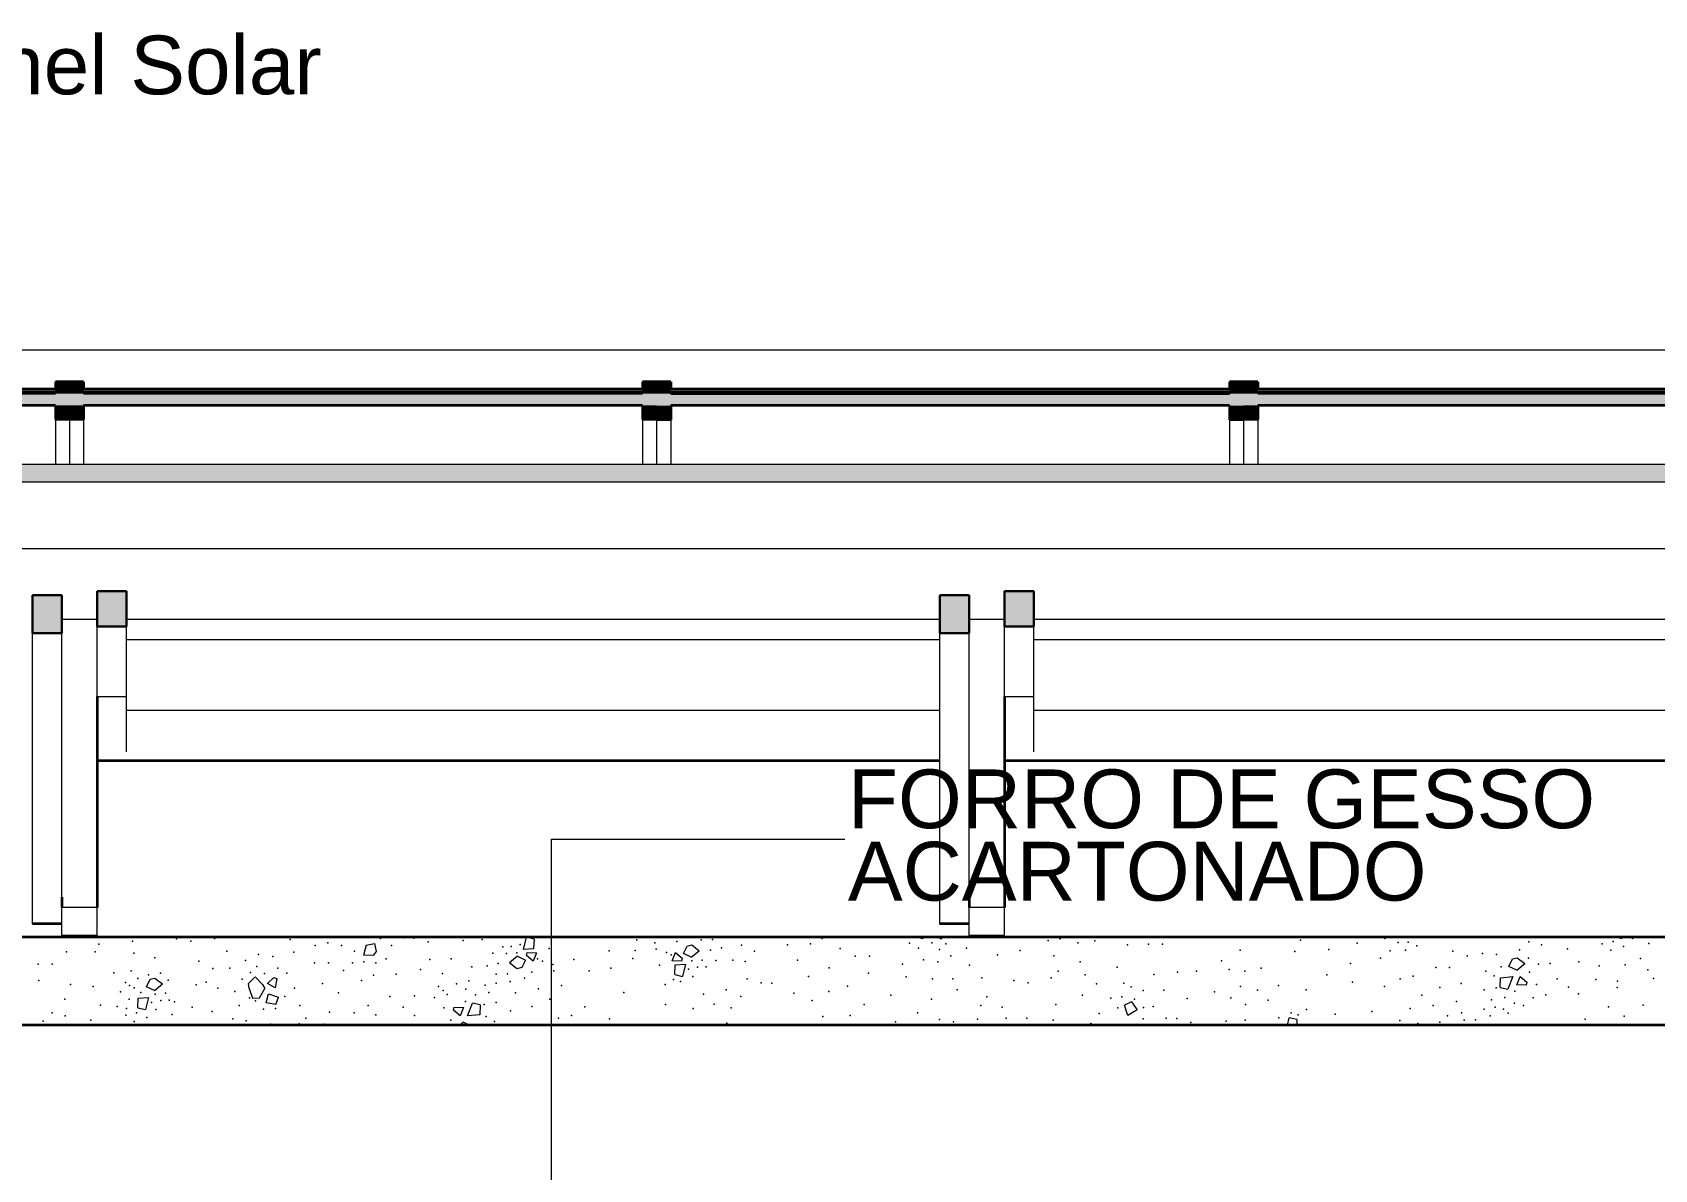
# Model space of a CAD drawing. Header units: metres. Extents: x -77 to 97, y 0 to 6.
# Drawn here: x -18.346 to -15.582, y 3.096 to 5.033 of the extents above; entities that cross this region are included whole.
import ezdxf

# ---------------------------------------------------------------- set-up
doc = ezdxf.new("R2010")
doc.units = ezdxf.units.M
doc.header["$MEASUREMENT"] = 0
doc.linetypes.add('broken', pattern=[2.46944, 1.41111, -1.05833])
for name, color, linetype in [('COTAS CORTE', 7, 'Continuous'), ('LAJES.EST', 7, 'Continuous'), ('NOTAS-LAYOUT.EXEC', 7, 'Continuous'), ('S-BEAM-____-OTLN.IFC Model', 7, 'Continuous')]:
    doc.layers.add(name, color=color, linetype=linetype)
for name, color, linetype, lineweight, true_color in [('COTAS CORTE_Caneta_No__25', 7, 'Continuous', 13, 0x982312), ('ESTRUTURA-COB.EST_Caneta_No__97', 7, 'Continuous', 5, 0x6b6b6b), ('S-BEAM-____-OTLN.IFC Model_Caneta_No__13', 7, 'Continuous', 0, 0xaaaaaa)]:
    doc.layers.add(name, color=color, linetype=linetype, lineweight=lineweight, true_color=true_color)
for name, color, linetype, lineweight in [('ESTRUTURA-COB.EST_Caneta_No__1', 7, 'Continuous', 35), ('ESTRUTURA-COB.EST_Caneta_No__241', 7, 'Continuous', 13), ('LAJES.EST_Caneta_No__1', 7, 'Continuous', 35), ('LAJES.EST_Caneta_No__241', 7, 'Continuous', 13), ('LAJES.EST_Caneta_No__96', 252, 'Continuous', 0), ('NOTAS-LAYOUT.EXEC_Caneta_No__241', 7, 'Continuous', 13), ('NOTAS-LAYOUT.EXEC_Caneta_No__5', 7, 'Continuous', 15), ('PAREDE CONSTRUIR_Caneta_No__241', 7, 'Continuous', 13), ('S-BEAM-____-OTLN.IFC Model_Caneta_No__1', 7, 'Continuous', 35), ('S-BEAM-____-OTLN.IFC Model_Caneta_No__2', 7, 'Continuous', 30)]:
    doc.layers.add(name, color=color, linetype=linetype, lineweight=lineweight)
doc.styles.add('ESTILO_GERADO_1', font='arial.ttf')
doc.dimstyles.new('ESTILO_GERADO__11', dxfattribs={"dimtxt": 0.1, "dimasz": 0.0475, "dimexe": 0.18, "dimexo": 0.29962, "dimgap": 0, "dimtad": 1, "dimzin": 0, "dimdsep": 46, "dimtxsty": 'ESTILO_GERADO_1', "dimblk": 'ARROWHEAD_11', "dimblk1": 'ARROWHEAD_11', "dimblk2": 'ARROWHEAD_11', "dimcen": 0.09, "dimclrd": 256, "dimclre": 256, "dimclrt": 256, "dimadec": 0, "dimazin": 0, "dimtfac": 1, "dimtdec": 4, "dimtmove": 0, "dimatfit": 3, "dimfxl": 0, "dimtolj": 1, "dimtzin": 0, "dimarcsym": 0})
doc.dimstyles.new('ESTILO_GERADO__9', dxfattribs={"dimtxt": 0.1, "dimasz": 0.0475, "dimexe": 0.18, "dimexo": 0.712446, "dimgap": 0, "dimtad": 1, "dimzin": 0, "dimdsep": 46, "dimtxsty": 'ESTILO_GERADO_1', "dimblk": 'ARROWHEAD_11', "dimblk1": 'ARROWHEAD_11', "dimblk2": 'ARROWHEAD_11', "dimcen": 0.09, "dimclrd": 256, "dimclre": 256, "dimclrt": 256, "dimadec": 0, "dimazin": 0, "dimtfac": 1, "dimtdec": 4, "dimtmove": 0, "dimatfit": 3, "dimfxl": 0, "dimtolj": 1, "dimtzin": 0, "dimarcsym": 0})

# ---------------------------------------------------------------- blocks, each defined once
blk = doc.blocks.new('*X55', base_point=(43.1813, -0.208))
at = {"layer": 'LAJES.EST_Caneta_No__241', "color": 7, "linetype": 'Continuous', "lineweight": 13}
for p, q in [((-17.5093, 3.4713), (-17.5042, 3.4919)), ((-17.4912, 3.489), (-17.5042, 3.4919)), ((-17.4912, 3.489), (-17.4919, 3.4724)), ((-16.8348, 3.4912), (-16.8346, 3.492)), ((-16.8297, 3.4892), (-16.8348, 3.4912)), ((-16.8267, 3.492), (-16.8297, 3.4892)), ((-16.798, 3.4885), (-16.8014, 3.492)), ((-16.7943, 3.492), (-16.798, 3.4885)), ((-15.6467, 3.492), (-15.6379, 3.4901)), ((-15.6375, 3.492), (-15.6379, 3.4901)), ((-17.7774, 3.4785), (-17.7816, 3.4614)), ((-17.7654, 3.461), (-17.7816, 3.4614)), ((-17.7774, 3.4785), (-17.7629, 3.4815)), ((-17.7602, 3.4676), (-17.7654, 3.461)), ((-17.7629, 3.4815), (-17.7602, 3.4676)), ((-17.5194, 3.4595), (-17.533, 3.4483)), ((-17.5194, 3.4595), (-17.506, 3.4531)), ((-17.4919, 3.4724), (-17.5093, 3.4713)), ((-17.5042, 3.4607), (-17.5028, 3.4659)), ((-17.4926, 3.4512), (-17.5042, 3.4607)), ((-17.5028, 3.4659), (-17.4869, 3.4652)), ((-17.4869, 3.4652), (-17.4926, 3.4512)), ((-17.2558, 3.4521), (-17.2502, 3.4661)), ((-17.2502, 3.4661), (-17.2386, 3.4566)), ((-17.2386, 3.4566), (-17.2399, 3.4514)), ((-17.2367, 3.4642), (-17.2305, 3.477)), ((-17.2233, 3.4578), (-17.2367, 3.4642)), ((-17.2305, 3.477), (-17.2224, 3.479)), ((-17.2233, 3.4578), (-17.2097, 3.469)), ((-17.2224, 3.479), (-17.2097, 3.469)), ((-15.8305, 3.4424), (-15.8244, 3.4552)), ((-15.8244, 3.4552), (-15.8162, 3.4572)), ((-15.8162, 3.4572), (-15.8035, 3.4472)), ((-17.5204, 3.4383), (-17.533, 3.4483)), ((-17.5122, 3.4403), (-17.5204, 3.4383)), ((-17.506, 3.4531), (-17.5122, 3.4403)), ((-17.2399, 3.4514), (-17.2558, 3.4521)), ((-17.2515, 3.4283), (-17.2508, 3.4449)), ((-17.2515, 3.4283), (-17.2385, 3.4254)), ((-17.2508, 3.4449), (-17.2334, 3.446)), ((-17.2334, 3.446), (-17.2385, 3.4254)), ((-15.8172, 3.4361), (-15.8305, 3.4424)), ((-15.8172, 3.4361), (-15.8035, 3.4472)), ((-18.1513, 3.4077), (-18.1451, 3.4204)), ((-18.1379, 3.4013), (-18.1513, 3.4077)), ((-18.1451, 3.4204), (-18.1369, 3.4225)), ((-18.1379, 3.4013), (-18.1243, 3.4125)), ((-18.1369, 3.4225), (-18.1243, 3.4125)), ((-17.9776, 3.4131), (-17.966, 3.4243)), ((-17.9767, 3.4048), (-17.9776, 3.4131)), ((-17.9767, 3.4048), (-17.9707, 3.388)), ((-17.966, 3.4243), (-17.9538, 3.4117)), ((-17.9587, 3.3887), (-17.9495, 3.4047)), ((-17.9538, 3.4117), (-17.9495, 3.4047)), ((-17.9452, 3.4134), (-17.9342, 3.4236)), ((-17.9321, 3.4059), (-17.9452, 3.4134)), ((-17.9342, 3.4236), (-17.9292, 3.4215)), ((-17.9292, 3.4215), (-17.9321, 3.4059)), ((-15.8453, 3.4065), (-15.8447, 3.4231)), ((-15.8453, 3.4065), (-15.8323, 3.4037)), ((-15.8447, 3.4231), (-15.8238, 3.425)), ((-15.8238, 3.425), (-15.8323, 3.4037)), ((-15.8173, 3.4111), (-15.8116, 3.4252)), ((-15.8013, 3.4104), (-15.8173, 3.4111)), ((-15.8116, 3.4252), (-15.8, 3.4157)), ((-15.8, 3.4157), (-15.8013, 3.4104)), ((-18.1661, 3.3718), (-18.1654, 3.3884)), ((-18.1661, 3.3718), (-18.1531, 3.3689)), ((-18.1654, 3.3884), (-18.148, 3.3895)), ((-18.148, 3.3895), (-18.1531, 3.3689)), ((-17.9707, 3.388), (-17.9587, 3.3887)), ((-17.9477, 3.3803), (-17.9435, 3.3957)), ((-17.9312, 3.3774), (-17.9477, 3.3803)), ((-17.9435, 3.3957), (-17.9267, 3.3899)), ((-17.9312, 3.3774), (-17.9267, 3.3899)), ((-17.6284, 3.3676), (-17.627, 3.3728)), ((-17.627, 3.3728), (-17.6111, 3.3721)), ((-17.6111, 3.3721), (-17.6168, 3.358)), ((-17.6046, 3.3582), (-17.596, 3.3796)), ((-17.583, 3.3768), (-17.596, 3.3796)), ((-17.583, 3.3768), (-17.5837, 3.3601)), ((-16.4732, 3.3819), (-16.4853, 3.3763)), ((-16.4798, 3.3585), (-16.4853, 3.3763)), ((-16.4732, 3.3819), (-16.4637, 3.3682)), ((-17.6168, 3.358), (-17.6284, 3.3676)), ((-17.6112, 3.3472), (-17.6175, 3.342)), ((-17.6112, 3.3472), (-17.6004, 3.342)), ((-17.5837, 3.3601), (-17.6046, 3.3582)), ((-16.4637, 3.3682), (-16.4798, 3.3585)), ((-16.4744, 3.342), (-16.4633, 3.3443)), ((-16.4633, 3.3443), (-16.4628, 3.342)), ((-16.2077, 3.342), (-16.2046, 3.3547)), ((-16.1916, 3.3518), (-16.2046, 3.3547)), ((-16.1916, 3.3518), (-16.192, 3.342))]:
    blk.add_line(p, q, dxfattribs=at)
for p in [(-18.1753, 3.4853), (-18.1003, 3.4891), (-18.076, 3.4854), (-18.0355, 3.4899), (-17.9863, 3.4914), (-17.9514, 3.4916), (-17.9067, 3.4881), (-17.8425, 3.4824), (-17.7529, 3.49), (-17.7138, 3.4912), (-17.6958, 3.4906), (-17.6718, 3.4841), (-17.6117, 3.4862), (-17.5796, 3.4879), (-17.5221, 3.4919), (-17.3159, 3.4874), (-17.2852, 3.4825), (-17.248, 3.4848), (-17.2065, 3.4878), (-17.1872, 3.4884), (-17.0003, 3.4897), (-16.8514, 3.482), (-16.8137, 3.4823), (-16.6155, 3.4867), (-16.595, 3.4894), (-16.565, 3.4824), (-16.5357, 3.4857), (-16.1853, 3.4871), (-16.0893, 3.4818), (-16.0419, 3.4896), (-16.0194, 3.483), (-16.0024, 3.4834), (-15.7966, 3.4842), (-15.653, 3.4847), (-15.6201, 3.49), (-18.2875, 3.4671), (-18.2387, 3.4671), (-18.2327, 3.4804), (-18.1727, 3.4648), (-18.1369, 3.457), (-18.0147, 3.4684), (-17.9608, 3.4628), (-17.9364, 3.459), (-17.9002, 3.4666), (-17.8638, 3.4777), (-17.8191, 3.4779), (-17.797, 3.4682), (-17.7431, 3.4552), (-17.734, 3.4778), (-17.6685, 3.4542), (-17.6325, 3.4551), (-17.5614, 3.4648), (-17.5446, 3.4758), (-17.5381, 3.4642), (-17.5302, 3.4764), (-17.5205, 3.4655), (-17.5146, 3.4797), (-17.485, 3.4551), (-17.4653, 3.4731), (-17.4235, 3.4543), (-17.3633, 3.4688), (-17.323, 3.4559), (-17.319, 3.4697), (-17.2833, 3.4715), (-17.2658, 3.4661), (-17.2577, 3.4622), (-17.1904, 3.47), (-17.1718, 3.4739), (-17.138, 3.4783), (-17.1157, 3.4684), (-17.0593, 3.479), (-17.0205, 3.4805), (-16.9695, 3.4729), (-16.9441, 3.4595), (-16.92, 3.4597), (-16.8361, 3.4735), (-16.8004, 3.4709), (-16.7897, 3.481), (-16.7811, 3.4604), (-16.7546, 3.4733), (-16.7018, 3.4618), (-16.663, 3.4696), (-16.6058, 3.4603), (-16.4802, 3.4793), (-16.4447, 3.48), (-16.4209, 3.4801), (-16.2881, 3.4698), (-16.195, 3.4676), (-16.1373, 3.4714), (-16.0491, 3.4562), (-16.0326, 3.4691), (-16.0067, 3.4701), (-15.9874, 3.4776), (-15.9262, 3.4683), (-15.9018, 3.4602), (-15.8756, 3.4643), (-15.8514, 3.4628), (-15.8123, 3.4703), (-15.7972, 3.4564), (-15.7749, 3.4793), (-15.7307, 3.4722), (-15.6716, 3.4807), (-15.6572, 3.47), (-15.6355, 3.4765), (-15.6062, 3.4556), (-15.5922, 3.4813), (-18.3359, 3.4463), (-18.312, 3.4464), (-18.207, 3.4316), (-18.1777, 3.4349), (-18.1478, 3.4279), (-18.1272, 3.4306), (-18.0622, 3.451), (-18.0385, 3.4389), (-18.0094, 3.4395), (-17.9829, 3.4524), (-17.9743, 3.4318), (-17.9636, 3.4419), (-17.9503, 3.4304), (-17.9278, 3.4393), (-17.9125, 3.4308), (-17.8653, 3.4485), (-17.8412, 3.4487), (-17.8158, 3.4353), (-17.8006, 3.4482), (-17.781, 3.4502), (-17.7648, 3.4277), (-17.7606, 3.4483), (-17.726, 3.4292), (-17.6843, 3.4368), (-17.6473, 3.43), (-17.5971, 3.4414), (-17.571, 3.4433), (-17.5555, 3.4289), (-17.5523, 3.4473), (-17.5362, 3.4295), (-17.4947, 3.4325), (-17.4769, 3.4512), (-17.4594, 3.4458), (-17.4575, 3.4348), (-17.3973, 3.435), (-17.3606, 3.4394), (-17.2774, 3.4442), (-17.2281, 3.4376), (-17.2222, 3.4518), (-17.2126, 3.4409), (-17.2046, 3.4531), (-17.1981, 3.4415), (-17.1814, 3.4525), (-17.1528, 3.4531), (-17.1315, 3.4509), (-17.0422, 3.4531), (-16.9883, 3.44), (-16.9215, 3.4306), (-16.8638, 3.4462), (-16.8276, 3.4538), (-16.8032, 3.45), (-16.7493, 3.4444), (-16.5986, 3.4343), (-16.5606, 3.4502), (-16.5526, 3.4279), (-16.4978, 3.4411), (-16.4352, 3.4286), (-16.3948, 3.4324), (-16.3628, 3.4345), (-16.32, 3.4521), (-16.307, 3.4371), (-16.2801, 3.4343), (-16.2525, 3.4396), (-16.1407, 3.4282), (-16.1002, 3.4471), (-15.9553, 3.4403), (-15.9317, 3.4403), (-15.8697, 3.4345), (-15.8436, 3.4417), (-15.7954, 3.4325), (-15.7804, 3.4462), (-15.7605, 3.4473), (-15.7114, 3.4501), (-15.6769, 3.4435), (-15.6324, 3.4452), (-15.594, 3.4363), (-18.3347, 3.4181), (-18.2808, 3.4118), (-18.2422, 3.4084), (-18.1956, 3.3992), (-18.1872, 3.4147), (-18.1804, 3.4096), (-18.1723, 3.4056), (-18.1659, 3.4216), (-18.1142, 3.4188), (-18.0667, 3.411), (-18.0498, 3.4154), (-18.0297, 3.4051), (-18.001, 3.3998), (-17.9883, 3.4204), (-17.899, 3.4053), (-17.8517, 3.4134), (-17.785, 3.4185), (-17.6537, 3.4084), (-17.6462, 3.4015), (-17.6231, 3.4128), (-17.6076, 3.4033), (-17.6024, 3.418), (-17.5742, 3.4104), (-17.5558, 3.4139), (-17.5318, 3.4169), (-17.5077, 3.4221), (-17.4837, 3.4044), (-17.4444, 3.4096), (-17.268, 3.4113), (-17.2536, 3.42), (-17.2416, 3.4169), (-17.2206, 3.4254), (-17.164, 3.4024), (-17.1283, 3.4211), (-17.1042, 3.4145), (-17.0862, 3.4139), (-17.0236, 3.425), (-16.9888, 3.3995), (-16.9574, 3.4089), (-16.8573, 3.4247), (-16.8125, 3.4212), (-16.7776, 3.4213), (-16.7704, 3.4026), (-16.7284, 3.4229), (-16.674, 3.4183), (-16.6496, 3.4145), (-16.61, 3.423), (-16.5328, 3.4125), (-16.4864, 3.414), (-16.4741, 3.4076), (-16.4538, 3.4015), (-16.4185, 3.402), (-16.3319, 3.3988), (-16.288, 3.4082), (-16.2588, 3.402), (-16.2232, 3.4096), (-16.1759, 3.4024), (-16.0969, 3.4153), (-16.0423, 3.408), (-16.0157, 3.4213), (-15.9934, 3.426), (-15.948, 3.4062), (-15.912, 3.4132), (-15.8726, 3.4025), (-15.8557, 3.4261), (-15.8522, 3.4058), (-15.8202, 3.4004), (-15.7836, 3.4114), (-15.7484, 3.4214), (-15.729, 3.4069), (-15.6823, 3.42), (-15.6459, 3.4065), (-15.6458, 3.417), (-15.5843, 3.4215), (-18.2904, 3.3867), (-18.2296, 3.3761), (-18.2013, 3.3743), (-18.1809, 3.3865), (-18.1612, 3.3979), (-18.1427, 3.3811), (-18.1368, 3.3953), (-18.1271, 3.3844), (-18.1192, 3.3966), (-18.1127, 3.385), (-18.1039, 3.382), (-18.0735, 3.3731), (-17.9933, 3.3755), (-17.9759, 3.3889), (-17.9659, 3.3839), (-17.9155, 3.3912), (-17.8903, 3.3756), (-17.8245, 3.3975), (-17.7737, 3.3755), (-17.737, 3.3911), (-17.7141, 3.3732), (-17.6948, 3.3923), (-17.6607, 3.3895), (-17.6448, 3.3718), (-17.6389, 3.3943), (-17.6081, 3.3828), (-17.591, 3.3938), (-17.5761, 3.3775), (-17.5683, 3.3978), (-17.5558, 3.3807), (-17.523, 3.3973), (-17.4951, 3.3739), (-17.4644, 3.3867), (-17.4048, 3.3735), (-17.3381, 3.398), (-17.2672, 3.3777), (-17.2023, 3.3953), (-17.1843, 3.3781), (-17.1551, 3.3719), (-17.139, 3.3912), (-17.0488, 3.3968), (-17.0176, 3.3844), (-16.9289, 3.3777), (-16.8834, 3.3934), (-16.8141, 3.3868), (-16.7303, 3.3759), (-16.7201, 3.3906), (-16.6939, 3.373), (-16.6023, 3.3777), (-16.5568, 3.3934), (-16.5088, 3.3882), (-16.4969, 3.3716), (-16.4898, 3.3907), (-16.4681, 3.3866), (-16.453, 3.3725), (-16.4368, 3.3742), (-16.3786, 3.3879), (-16.3041, 3.3889), (-16.2791, 3.3777), (-16.2408, 3.3848), (-15.9787, 3.3934), (-15.9594, 3.3757), (-15.9201, 3.3828), (-15.8601, 3.3854), (-15.8542, 3.3729), (-15.8374, 3.3894), (-15.8208, 3.38), (-15.8056, 3.3756), (-15.7895, 3.389), (-15.7677, 3.3937), (-15.712, 3.3955), (-15.6611, 3.3735), (-15.6019, 3.3762), (-18.3275, 3.3491), (-18.3118, 3.363), (-18.2901, 3.3581), (-18.2459, 3.351), (-18.1867, 3.3595), (-18.1854, 3.3709), (-18.1724, 3.3488), (-18.1682, 3.3635), (-18.1506, 3.3553), (-18.1352, 3.3689), (-18.1074, 3.3602), (-18.0392, 3.3657), (-18.004, 3.3529), (-17.9814, 3.3496), (-17.9521, 3.3698), (-17.9403, 3.3437), (-17.9315, 3.3705), (-17.8915, 3.3445), (-17.88, 3.3541), (-17.8491, 3.3438), (-17.8398, 3.3646), (-17.7974, 3.3632), (-17.7608, 3.3601), (-17.6947, 3.3587), (-17.633, 3.3508), (-17.5726, 3.3571), (-17.5587, 3.3487), (-17.5311, 3.3669), (-17.4497, 3.3541), (-17.4274, 3.3588), (-17.3628, 3.3533), (-17.2199, 3.3705), (-17.163, 3.3458), (-16.9993, 3.357), (-16.9528, 3.3586), (-16.8757, 3.3481), (-16.8381, 3.3634), (-16.8007, 3.3519), (-16.7764, 3.3482), (-16.7359, 3.3527), (-16.6867, 3.3543), (-16.6518, 3.3544), (-16.6071, 3.3509), (-16.5428, 3.3452), (-16.5283, 3.3622), (-16.4533, 3.3528), (-16.4142, 3.354), (-16.3962, 3.3534), (-16.3722, 3.3469), (-16.3121, 3.349), (-16.2799, 3.3507), (-16.2225, 3.3547), (-16.2015, 3.3632), (-16.1895, 3.3601), (-16.1751, 3.3688), (-16.1264, 3.3611), (-16.0641, 3.3658), (-16.0163, 3.3502), (-15.9987, 3.3705), (-15.9856, 3.3453), (-15.9484, 3.3476), (-15.9354, 3.358), (-15.9113, 3.3632), (-15.9069, 3.3506), (-15.8876, 3.3512), (-15.8726, 3.3694), (-15.8626, 3.3583), (-15.8395, 3.3696), (-15.8319, 3.3626), (-15.7007, 3.3525), (-15.634, 3.3577), (-17.1361, 3.343), (-17.0951, 3.3425), (-17.0505, 3.3425), (-16.9331, 3.3432), (-16.215, 3.3425), (-15.7209, 3.3433)]:
    blk.add_point(p, dxfattribs=at)
blk = doc.blocks.new('*D63', base_point=(43.1813, -0.208))
at = {"layer": 'COTAS CORTE_Caneta_No__25', "linetype": 'Continuous', "lineweight": 13, "true_color": 0x982312}
for points in [[(-19.8174, 3.342), (-19.8165, 3.3372), (-19.8137, 3.3332), (-19.8097, 3.3305), (-19.8049, 3.3295), (-19.8001, 3.3305), (-19.7961, 3.3332), (-19.7934, 3.3372), (-19.7924, 3.342), (-19.7934, 3.3468), (-19.7961, 3.3508), (-19.8001, 3.3536), (-19.8049, 3.3545), (-19.8097, 3.3536), (-19.8137, 3.3508), (-19.8165, 3.3468)], [(-19.8174, 2.952), (-19.8165, 2.9472), (-19.8137, 2.9432), (-19.8097, 2.9405), (-19.8049, 2.9395), (-19.8001, 2.9405), (-19.7961, 2.9432), (-19.7934, 2.9472), (-19.7924, 2.952), (-19.7934, 2.9568), (-19.7961, 2.9608), (-19.8001, 2.9636), (-19.8049, 2.9645), (-19.8097, 2.9636), (-19.8137, 2.9608), (-19.8165, 2.9568)], [(-19.8174, 2.942), (-19.8165, 2.9372), (-19.8137, 2.9332), (-19.8097, 2.9305), (-19.8049, 2.9295), (-19.8001, 2.9305), (-19.7961, 2.9332), (-19.7934, 2.9372), (-19.7924, 2.942), (-19.7934, 2.9468), (-19.7961, 2.9508), (-19.8001, 2.9536), (-19.8049, 2.9545), (-19.8097, 2.9536), (-19.8137, 2.9508), (-19.8165, 2.9468)]]:
    blk.add_hatch(color=24, dxfattribs=at).paths.add_polyline_path(points)
at = {"layer": 'COTAS CORTE_Caneta_No__25', "color": 24, "linetype": 'Continuous', "lineweight": 13, "true_color": 0x982312}
for p, q in [((-19.8174, 3.342), (-19.8518, 3.342)), ((-19.8049, 2.9645), (-19.8049, 3.3295)), ((-19.0925, 3.342), (-19.7924, 3.342)), ((-19.8174, 2.952), (-19.8518, 2.952)), ((-19.0925, 2.952), (-19.7924, 2.952))]:
    blk.add_line(p, q, dxfattribs=at)
for centre in [(-19.8049, 3.342), (-19.8049, 2.952)]:
    blk.add_circle(centre, 0.0125, dxfattribs=at)
at = {"layer": 'COTAS CORTE_Caneta_No__25', "color": 24, "lineweight": 13, "true_color": 0x982312, "insert": (-19.8249, 3.0135), "char_height": 0.1, "attachment_point": 7, "rotation": 90, "style": 'ESTILO_GERADO_1'}
blk.add_mtext('\\A1;{\\pql;\\fArial|b0|i0|c0|p0;\\W1.000000;0,39}', dxfattribs=at)
blk = doc.blocks.new('ARROWHEAD_11')
at = {"color": 0, "linetype": 'Continuous', "lineweight": 0}
blk.add_line((0, 0), (-1, 0), dxfattribs=at)
at = {"color": 0, "linetype": 'Continuous', "lineweight": 0, "const_width": 0.25, "flags": 128}
blk.add_lwpolyline([(-0.125, 0, 1), (0.125, 0, 1)], format="xyb", close=True, dxfattribs=at)
blk = doc.blocks.new('*D64', base_point=(43.1813, -0.208))
at = {"layer": 'COTAS CORTE_Caneta_No__25', "linetype": 'Continuous', "lineweight": 13, "true_color": 0x982312}
for points in [[(-19.8174, 3.492), (-19.8165, 3.4872), (-19.8137, 3.4832), (-19.8097, 3.4805), (-19.8049, 3.4795), (-19.8001, 3.4805), (-19.7961, 3.4832), (-19.7934, 3.4872), (-19.7924, 3.492), (-19.7934, 3.4968), (-19.7961, 3.5008), (-19.8001, 3.5036), (-19.8049, 3.5045), (-19.8097, 3.5036), (-19.8137, 3.5008), (-19.8165, 3.4968)], [(-19.8174, 3.342), (-19.8165, 3.3372), (-19.8137, 3.3332), (-19.8097, 3.3305), (-19.8049, 3.3295), (-19.8001, 3.3305), (-19.7961, 3.3332), (-19.7934, 3.3372), (-19.7924, 3.342), (-19.7934, 3.3468), (-19.7961, 3.3508), (-19.8001, 3.3536), (-19.8049, 3.3545), (-19.8097, 3.3536), (-19.8137, 3.3508), (-19.8165, 3.3468)]]:
    blk.add_hatch(color=24, dxfattribs=at).paths.add_polyline_path(points)
at = {"layer": 'COTAS CORTE_Caneta_No__25', "color": 24, "linetype": 'Continuous', "lineweight": 13, "true_color": 0x982312}
for p, q in [((-19.8174, 3.492), (-19.8518, 3.492)), ((-19.0925, 3.492), (-19.7924, 3.492)), ((-19.8049, 3.3545), (-19.8049, 3.4795)), ((-19.8174, 3.342), (-19.8518, 3.342)), ((-19.0925, 3.342), (-19.7924, 3.342))]:
    blk.add_line(p, q, dxfattribs=at)
for centre in [(-19.8049, 3.492), (-19.8049, 3.342)]:
    blk.add_circle(centre, 0.0125, dxfattribs=at)
blk = doc.blocks.new('*D65', base_point=(43.1813, -0.208))
at = {"layer": 'COTAS CORTE_Caneta_No__25', "linetype": 'Continuous', "lineweight": 13, "true_color": 0x982312}
for points in [[(-19.8174, 4.492), (-19.8165, 4.4872), (-19.8137, 4.4832), (-19.8097, 4.4805), (-19.8049, 4.4795), (-19.8001, 4.4805), (-19.7961, 4.4832), (-19.7934, 4.4872), (-19.7924, 4.492), (-19.7934, 4.4968), (-19.7961, 4.5008), (-19.8001, 4.5036), (-19.8049, 4.5045), (-19.8097, 4.5036), (-19.8137, 4.5008), (-19.8165, 4.4968)], [(-19.8174, 3.492), (-19.8165, 3.4872), (-19.8137, 3.4832), (-19.8097, 3.4805), (-19.8049, 3.4795), (-19.8001, 3.4805), (-19.7961, 3.4832), (-19.7934, 3.4872), (-19.7924, 3.492), (-19.7934, 3.4968), (-19.7961, 3.5008), (-19.8001, 3.5036), (-19.8049, 3.5045), (-19.8097, 3.5036), (-19.8137, 3.5008), (-19.8165, 3.4968)]]:
    blk.add_hatch(color=24, dxfattribs=at).paths.add_polyline_path(points)
at = {"layer": 'COTAS CORTE_Caneta_No__25', "color": 24, "linetype": 'Continuous', "lineweight": 13, "true_color": 0x982312}
for p, q in [((-19.8049, 4.5045), (-19.8049, 4.517)), ((-19.8174, 4.492), (-20.5173, 4.492)), ((-19.8049, 3.5045), (-19.8049, 4.4795)), ((-19.758, 4.492), (-19.7924, 4.492)), ((-19.8174, 3.492), (-19.8518, 3.492)), ((-19.0925, 3.492), (-19.7924, 3.492))]:
    blk.add_line(p, q, dxfattribs=at)
for centre in [(-19.8049, 4.492), (-19.8049, 3.492)]:
    blk.add_circle(centre, 0.0125, dxfattribs=at)
at = {"layer": 'COTAS CORTE_Caneta_No__25', "color": 24, "lineweight": 13, "true_color": 0x982312, "char_height": 0.1, "attachment_point": 7, "rotation": 90, "style": 'ESTILO_GERADO_1'}
for s, insert in [('\\A1;{\\pql;\\fArial|b0|i0|c0|p0;\\W1.000000;1,00}', (-19.8249, 3.992)), ('\\A1;{\\pql;\\fArial|b0|i0|c0|p0;\\W1.000000;0,15}', (-19.8249, 3.5045))]:
    blk.add_mtext(s, dxfattribs=dict(at, insert=insert))
blk = doc.blocks.new('*D67', base_point=(43.1813, -0.208))
at = {"layer": 'COTAS CORTE_Caneta_No__25', "linetype": 'Continuous', "lineweight": 13, "true_color": 0x982312}
for points in [[(-23.4481, 3.492), (-23.4472, 3.4872), (-23.4445, 3.4832), (-23.4404, 3.4805), (-23.4356, 3.4795), (-23.4308, 3.4805), (-23.4268, 3.4832), (-23.4241, 3.4872), (-23.4231, 3.492), (-23.4241, 3.4968), (-23.4268, 3.5008), (-23.4308, 3.5036), (-23.4356, 3.5045), (-23.4404, 3.5036), (-23.4445, 3.5008), (-23.4472, 3.4968)], [(-23.4481, 3.342), (-23.4472, 3.3372), (-23.4445, 3.3332), (-23.4404, 3.3305), (-23.4356, 3.3295), (-23.4308, 3.3305), (-23.4268, 3.3332), (-23.4241, 3.3372), (-23.4231, 3.342), (-23.4241, 3.3468), (-23.4268, 3.3508), (-23.4308, 3.3536), (-23.4356, 3.3545), (-23.4404, 3.3536), (-23.4445, 3.3508), (-23.4472, 3.3468)]]:
    blk.add_hatch(color=24, dxfattribs=at).paths.add_polyline_path(points)
at = {"layer": 'COTAS CORTE_Caneta_No__25', "color": 24, "linetype": 'Continuous', "lineweight": 13, "true_color": 0x982312}
for p, q in [((-23.4481, 3.492), (-23.4825, 3.492)), ((-23.136, 3.492), (-23.4231, 3.492)), ((-23.4356, 3.3545), (-23.4356, 3.4795)), ((-23.4481, 3.342), (-23.4825, 3.342)), ((-23.136, 3.342), (-23.4231, 3.342))]:
    blk.add_line(p, q, dxfattribs=at)
for centre in [(-23.4356, 3.492), (-23.4356, 3.342)]:
    blk.add_circle(centre, 0.0125, dxfattribs=at)
blk = doc.blocks.new('*D68', base_point=(43.1813, -0.208))
at = {"layer": 'COTAS CORTE_Caneta_No__25', "linetype": 'Continuous', "lineweight": 13, "true_color": 0x982312}
for points in [[(-23.4481, 4.492), (-23.4472, 4.4872), (-23.4445, 4.4832), (-23.4404, 4.4805), (-23.4356, 4.4795), (-23.4308, 4.4805), (-23.4268, 4.4832), (-23.4241, 4.4872), (-23.4231, 4.492), (-23.4241, 4.4968), (-23.4268, 4.5008), (-23.4308, 4.5036), (-23.4356, 4.5045), (-23.4404, 4.5036), (-23.4445, 4.5008), (-23.4472, 4.4968)], [(-23.4481, 3.492), (-23.4472, 3.4872), (-23.4445, 3.4832), (-23.4404, 3.4805), (-23.4356, 3.4795), (-23.4308, 3.4805), (-23.4268, 3.4832), (-23.4241, 3.4872), (-23.4231, 3.492), (-23.4241, 3.4968), (-23.4268, 3.5008), (-23.4308, 3.5036), (-23.4356, 3.5045), (-23.4404, 3.5036), (-23.4445, 3.5008), (-23.4472, 3.4968)]]:
    blk.add_hatch(color=24, dxfattribs=at).paths.add_polyline_path(points)
at = {"layer": 'COTAS CORTE_Caneta_No__25', "color": 24, "linetype": 'Continuous', "lineweight": 13, "true_color": 0x982312}
for p, q in [((-23.4356, 4.5045), (-23.4356, 4.517)), ((-23.4481, 4.492), (-23.4825, 4.492)), ((-23.4356, 3.5045), (-23.4356, 4.4795)), ((-23.136, 4.492), (-23.4231, 4.492)), ((-23.4481, 3.492), (-23.4825, 3.492)), ((-23.136, 3.492), (-23.4231, 3.492))]:
    blk.add_line(p, q, dxfattribs=at)
for centre in [(-23.4356, 4.492), (-23.4356, 3.492)]:
    blk.add_circle(centre, 0.0125, dxfattribs=at)
at = {"layer": 'COTAS CORTE_Caneta_No__25', "color": 24, "lineweight": 13, "true_color": 0x982312, "insert": (-23.4556, 3.8585), "char_height": 0.1, "attachment_point": 7, "rotation": 90, "style": 'ESTILO_GERADO_1'}
blk.add_mtext('\\A1;{\\pql;\\fArial|b0|i0|c0|p0;\\W1.000000;1,00}', dxfattribs=at)
blk = doc.blocks.new('Rótulo_13_2', base_point=(-17.4615, 2.952))
at = {"layer": 'NOTAS-LAYOUT.EXEC', "linetype": 'Continuous', "lineweight": 0, "true_color": 0x000000}
blk.add_hatch(color=18, dxfattribs=at).paths.add_polyline_path([(-17.474, 2.952), (-17.4731, 2.9472), (-17.4704, 2.9432), (-17.4663, 2.9405), (-17.4615, 2.9395), (-17.4567, 2.9405), (-17.4527, 2.9432), (-17.45, 2.9472), (-17.449, 2.952), (-17.45, 2.9568), (-17.4527, 2.9608), (-17.4567, 2.9636), (-17.4615, 2.9645), (-17.4663, 2.9636), (-17.4704, 2.9608), (-17.4731, 2.9568)])
at = {"layer": 'NOTAS-LAYOUT.EXEC_Caneta_No__241', "color": 7, "linetype": 'broken', "lineweight": 13}
for p, q in [((-17.4615, 2.9645), (-17.4615, 3.6591)), ((-17.4615, 3.6591), (-16.9615, 3.6591))]:
    blk.add_line(p, q, dxfattribs=at)
at = {"layer": 'NOTAS-LAYOUT.EXEC_Caneta_No__5', "color": 7, "linetype": 'Continuous', "lineweight": 15}
blk.add_circle((-17.4615, 2.952), 0.0125, dxfattribs=at)
at = {"layer": 'NOTAS-LAYOUT.EXEC_Caneta_No__241', "color": 7, "lineweight": 13, "insert": (-16.9565, 3.7777), "char_height": 0.1, "width": 1.5, "attachment_point": 1, "line_spacing_factor": 0.739093, "style": 'ESTILO_GERADO_1'}
blk.add_mtext('\\A1;{\\pql;\\pt0,241;\\fArial|b0|i0|c0|p0;\\W1.000000;FORRO DE GESSO ACARTONADO\\fArial|b0|i0|c0|p0;\\W1.000000;\\A1{\\H.66x;\\S^  ;}\\fArial|b0|i0|c0|p0;\\W1.000000;\\fArial|b0|i0|c0|p0;\\W1.000000;\\A1{\\H.66x;\\S^  ;}\\fArial|b0|i0|c0|p0;\\W1.000000;\\fArial|b0|i0|c0|p0;\\W1.000000;\\fArial|b0|i0|c0|p0;\\W1.000000;\\fArial|b0|i0|c0|p0;\\W1.000000;\\fArial|b0|i0|c0|p0;\\W1.000000;\\fArial|b0|i0|c0|p0;\\W1.000000;\\fArial|b0|i0|c0|p0;\\W1.000000;\\A1{\\H.66x;\\S^  ;}\\fArial|b0|i0|c0|p0;\\W1.000000;\\fArial|b0|i0|c0|p0;\\W1.000000;\\A1{\\H.66x;\\S^  ;}\\fArial|b0|i0|c0|p0;\\W1.000000;\\fArial|b0|i0|c0|p0;\\W1.000000;\\fArial|b0|i0|c0|p0;\\W1.000000;\\fArial|b0|i0|c0|p0;\\W1.000000;\\fArial|b0|i0|c0|p0;\\W1.000000;\\fArial|b0|i0|c0|p0;\\W1.000000;\\fArial|b0|i0|c0|p0;\\W1.000000;\\A1{\\H.66x;\\S^  ;}\\fArial|b0|i0|c0|p0;\\W1.000000;\\fArial|b0|i0|c0|p0;\\W1.000000;\\A1{\\H.66x;\\S^  ;}\\fArial|b0|i0|c0|p0;\\W1.000000;\\fArial|b0|i0|c0|p0;\\W1.000000;\\fArial|b0|i0|c0|p0;\\W1.000000;\\fArial|b0|i0|c0|p0;\\W1.000000;\\fArial|b0|i0|c0|p0;\\W1.000000;\\fArial|b0|i0|c0|p0;\\W1.000000;\\fArial|b0|i0|c0|p0;\\W1.000000;\\A1{\\H.66x;\\S^  ;}\\fArial|b0|i0|c0|p0;\\W1.000000;\\fArial|b0|i0|c0|p0;\\W1.000000;\\A1{\\H.66x;\\S^  ;}\\fArial|b0|i0|c0|p0;\\W1.000000;\\fArial|b0|i0|c0|p0;\\W1.000000;\\fArial|b0|i0|c0|p0;\\W1.000000;\\fArial|b0|i0|c0|p0;\\W1.000000;\\fArial|b0|i0|c0|p0;\\W1.000000;\\fArial|b0|i0|c0|p0;\\W1.000000;\\fArial|b0|i0|c0|p0;\\W1.000000;\\A1{\\H.66x;\\S^  ;}\\fArial|b0|i0|c0|p0;\\W1.000000;\\fArial|b0|i0|c0|p0;\\W1.000000;\\A1{\\H.66x;\\S^  ;}\\fArial|b0|i0|c0|p0;\\W1.000000;\\fArial|b0|i0|c0|p0;\\W1.000000;\\fArial|b0|i0|c0|p0;\\W1.000000;\\fArial|b0|i0|c0|p0;\\W1.000000;\\fArial|b0|i0|c0|p0;\\W1.000000;\\fArial|b0|i0|c0|p0;\\W1.000000;\\fArial|b0|i0|c0|p0;\\W1.000000;\\A1{\\H.66x;\\S^  ;}\\fArial|b0|i0|c0|p0;\\W1.000000;}', dxfattribs=at)
blk = doc.blocks.new('Rótulo_16_2', base_point=(-19.111, 4.3977))
at = {"layer": 'NOTAS-LAYOUT.EXEC', "linetype": 'Continuous', "lineweight": 0, "true_color": 0x000000}
blk.add_hatch(color=18, dxfattribs=at).paths.add_polyline_path([(-19.1235, 4.3977), (-19.1225, 4.393), (-19.1198, 4.3889), (-19.1158, 4.3862), (-19.111, 4.3852), (-19.1062, 4.3862), (-19.1022, 4.3889), (-19.0994, 4.393), (-19.0985, 4.3977), (-19.0994, 4.4025), (-19.1022, 4.4066), (-19.1062, 4.4093), (-19.111, 4.4102), (-19.1158, 4.4093), (-19.1198, 4.4066), (-19.1225, 4.4025)])
at = {"layer": 'NOTAS-LAYOUT.EXEC_Caneta_No__241', "color": 7, "linetype": 'broken', "lineweight": 13}
for p, q in [((-19.111, 4.4102), (-19.111, 4.9718)), ((-19.111, 4.9718), (-18.611, 4.9718))]:
    blk.add_line(p, q, dxfattribs=at)
at = {"layer": 'NOTAS-LAYOUT.EXEC_Caneta_No__5', "color": 7, "linetype": 'Continuous', "lineweight": 15}
blk.add_circle((-19.111, 4.3977), 0.0125, dxfattribs=at)
at = {"layer": 'NOTAS-LAYOUT.EXEC_Caneta_No__241', "color": 7, "lineweight": 13, "insert": (-18.606, 5.0275), "char_height": 0.1, "attachment_point": 1, "style": 'ESTILO_GERADO_1'}
blk.add_mtext('\\A1;{\\pql;\\pt0,241;\\fArial|b0|i0|c0|p0;\\W1.000000;Painel Solar\\fArial|b0|i0|c0|p0;\\W1.000000;\\A1{\\H.66x;\\S^  ;}\\fArial|b0|i0|c0|p0;\\W1.000000;\\fArial|b0|i0|c0|p0;\\W1.000000;\\A1{\\H.66x;\\S^  ;}\\fArial|b0|i0|c0|p0;\\W1.000000;\\fArial|b0|i0|c0|p0;\\W1.000000;\\fArial|b0|i0|c0|p0;\\W1.000000;\\fArial|b0|i0|c0|p0;\\W1.000000;\\fArial|b0|i0|c0|p0;\\W1.000000;\\fArial|b0|i0|c0|p0;\\W1.000000;\\fArial|b0|i0|c0|p0;\\W1.000000;\\A1{\\H.66x;\\S^  ;}\\fArial|b0|i0|c0|p0;\\W1.000000;\\fArial|b0|i0|c0|p0;\\W1.000000;\\A1{\\H.66x;\\S^  ;}\\fArial|b0|i0|c0|p0;\\W1.000000;\\fArial|b0|i0|c0|p0;\\W1.000000;\\fArial|b0|i0|c0|p0;\\W1.000000;\\fArial|b0|i0|c0|p0;\\W1.000000;\\fArial|b0|i0|c0|p0;\\W1.000000;\\fArial|b0|i0|c0|p0;\\W1.000000;\\fArial|b0|i0|c0|p0;\\W1.000000;\\A1{\\H.66x;\\S^  ;}\\fArial|b0|i0|c0|p0;\\W1.000000;\\fArial|b0|i0|c0|p0;\\W1.000000;\\A1{\\H.66x;\\S^  ;}\\fArial|b0|i0|c0|p0;\\W1.000000;\\fArial|b0|i0|c0|p0;\\W1.000000;\\fArial|b0|i0|c0|p0;\\W1.000000;\\fArial|b0|i0|c0|p0;\\W1.000000;\\fArial|b0|i0|c0|p0;\\W1.000000;\\fArial|b0|i0|c0|p0;\\W1.000000;\\fArial|b0|i0|c0|p0;\\W1.000000;\\A1{\\H.66x;\\S^  ;}\\fArial|b0|i0|c0|p0;\\W1.000000;\\fArial|b0|i0|c0|p0;\\W1.000000;\\A1{\\H.66x;\\S^  ;}\\fArial|b0|i0|c0|p0;\\W1.000000;\\fArial|b0|i0|c0|p0;\\W1.000000;\\fArial|b0|i0|c0|p0;\\W1.000000;\\fArial|b0|i0|c0|p0;\\W1.000000;\\fArial|b0|i0|c0|p0;\\W1.000000;\\fArial|b0|i0|c0|p0;\\W1.000000;\\fArial|b0|i0|c0|p0;\\W1.000000;\\A1{\\H.66x;\\S^  ;}\\fArial|b0|i0|c0|p0;\\W1.000000;\\fArial|b0|i0|c0|p0;\\W1.000000;\\A1{\\H.66x;\\S^  ;}\\fArial|b0|i0|c0|p0;\\W1.000000;\\fArial|b0|i0|c0|p0;\\W1.000000;\\fArial|b0|i0|c0|p0;\\W1.000000;\\fArial|b0|i0|c0|p0;\\W1.000000;\\fArial|b0|i0|c0|p0;\\W1.000000;\\fArial|b0|i0|c0|p0;\\W1.000000;\\fArial|b0|i0|c0|p0;\\W1.000000;\\A1{\\H.66x;\\S^  ;}\\fArial|b0|i0|c0|p0;\\W1.000000;}', dxfattribs=at)

msp = doc.modelspace()

# ---------------------------------------------------------------- hatches: boundary and pattern name
at = {"layer": 'ESTRUTURA-COB.EST_Caneta_No__97', "linetype": 'Continuous', "lineweight": 5, "true_color": 0x6b6b6b}
h = msp.add_hatch(dxfattribs=at)
h.set_pattern_fill('AR_CONC_0002', color=251, style=0, pattern_type=2)
h.set_pattern_definition([(50, (43.18128, -0.208), (-0.546554, 0.0478173), [0.05715, -0.62865]), (355, (43.1813, -0.208), (-0.1057303, 0.5731705), [0.04572, -0.5029218]), (100.4514, (43.2268, -0.212), (0.4408237, 0.5253533), [0.04857, -0.5342707]), (46.1842, (43.1813, -0.0556), (-0.813237, 0.126127), [0.085725, -0.942975]), (96.6356, (43.24905, -0.0661), (0.712212, 0.742278), [0.072855, -0.801407]), (351.1842, (43.1813, -0.0556), (0.712212, 0.742278), [0.06858, -0.754379]), (21, (43.25748, -0.0937), (-0.4548432, 0.3067956), [0.05715, -0.62865]), (326, (43.2575, -0.0937), (0.185406, 0.552564), [0.04572, -0.50292]), (71.4514, (43.2954, -0.11926), (0.6402493, 0.2457683), [0.04857, -0.53427]), (37.5, (43.18128, -0.208), (0.0092658, 0.2536651), [0, -0.496824, 0, -0.51054, 0, -0.504825]), (7.5, (43.18128, -0.208), (0.200459, 0.3005417), [0, -0.291084, 0, -0.485394, 0, -0.192405]), (327.5, (43.01135, -0.208), (-0.4067718, 0.01718623), [0, -0.1905, 0, -0.59436, 0, -0.78867]), (317.5, (42.93515, -0.208), (0.4443875, 0.0762795), [0, -0.24765, 0, -0.394716, 0, -0.56007])])
h.paths.add_polyline_path([(-23.1328, 4.2969), (-23.1328, 4.2668), (-1.0328, 4.2668), (-1.0328, 4.2967), (-1.1878, 4.2967), (-1.1878, 4.2969)])
at = {"layer": 'LAJES.EST', "linetype": 'Continuous', "lineweight": 0, "true_color": 0x000000}
for points in [[(-18.3064, 4.4204), (-18.3064, 4.4254), (-19.2584, 4.4254), (-19.2584, 4.4204)], [(-18.2824, 4.4178), (-18.2824, 4.4379), (-18.3064, 4.4379), (-18.3064, 4.4178)], [(-18.2824, 4.4178), (-18.2584, 4.4178), (-18.2584, 4.4379), (-18.2824, 4.4379)], [(-17.3064, 4.4204), (-17.3064, 4.4254), (-18.2584, 4.4254), (-18.2584, 4.4204)], [(-17.2824, 4.4178), (-17.2824, 4.4379), (-17.3064, 4.4379), (-17.3064, 4.4178)], [(-17.2824, 4.4175), (-17.2584, 4.4175), (-17.2584, 4.4376), (-17.2824, 4.4376)], [(-16.3064, 4.42), (-16.3064, 4.4251), (-17.2584, 4.4251), (-17.2584, 4.42)], [(-16.2824, 4.4175), (-16.2824, 4.4376), (-16.3064, 4.4376), (-16.3064, 4.4175)], [(-16.2824, 4.4178), (-16.2584, 4.4178), (-16.2584, 4.4379), (-16.2824, 4.4379)], [(-15.3064, 4.4204), (-15.3064, 4.4254), (-16.2584, 4.4254), (-16.2584, 4.4204)], [(-18.2824, 4.3977), (-18.2824, 4.4178), (-19.2824, 4.4178), (-19.2824, 4.3977)], [(-18.3064, 4.3736), (-18.2824, 4.3736), (-18.2824, 4.3977), (-18.3064, 4.3977)], [(-17.2824, 4.3977), (-17.2824, 4.4178), (-18.2824, 4.4178), (-18.2824, 4.3977)], [(-18.2824, 4.3736), (-18.2584, 4.3736), (-18.2584, 4.3977), (-18.2824, 4.3977)], [(-17.3064, 4.3736), (-17.2824, 4.3736), (-17.2824, 4.3977), (-17.3064, 4.3977)], [(-16.2824, 4.3974), (-16.2824, 4.4175), (-17.2824, 4.4175), (-17.2824, 4.3974)], [(-17.2824, 4.3733), (-17.2584, 4.3733), (-17.2584, 4.3974), (-17.2824, 4.3974)], [(-16.3064, 4.3733), (-16.2824, 4.3733), (-16.2824, 4.3974), (-16.3064, 4.3974)], [(-15.2824, 4.3977), (-15.2824, 4.4178), (-16.2824, 4.4178), (-16.2824, 4.3977)], [(-16.2824, 4.3736), (-16.2584, 4.3736), (-16.2584, 4.3977), (-16.2824, 4.3977)]]:
    msp.add_hatch(color=18, dxfattribs=at).paths.add_polyline_path(points)
at = {"layer": 'S-BEAM-____-OTLN.IFC Model', "linetype": 'Continuous', "lineweight": 0, "true_color": 0x000000}
for points in [[(-18.2956, 4.0097), (-18.2956, 4.0747), (-18.3456, 4.0747), (-18.3456, 4.0097)], [(-18.2356, 4.0211), (-18.1856, 4.0211), (-18.1856, 4.0814), (-18.2356, 4.0814)], [(-16.7499, 4.0097), (-16.7499, 4.0747), (-16.7999, 4.0747), (-16.7999, 4.0097)], [(-16.6899, 4.0211), (-16.6399, 4.0211), (-16.6399, 4.0814), (-16.6899, 4.0814)]]:
    msp.add_hatch(color=18, dxfattribs=at).paths.add_polyline_path(points)

# ---------------------------------------------------------------- linework, layer by layer
at = {"layer": 'ESTRUTURA-COB.EST_Caneta_No__1', "color": 7, "linetype": 'Continuous', "lineweight": 35}
for p, q in [((-16.7999, 3.7923), (-18.2356, 3.7923)), ((-15.2542, 3.7923), (-16.6899, 3.7923))]:
    msp.add_line(p, q, dxfattribs=at)
at = {"layer": 'ESTRUTURA-COB.EST_Caneta_No__241', "color": 7, "linetype": 'Continuous', "lineweight": 13}
for p, q in [((-1.0328, 4.2969), (-22.9778, 4.2969)), ((-1.0328, 4.2668), (-23.1328, 4.2668))]:
    msp.add_line(p, q, dxfattribs=at)
at = {"layer": 'LAJES.EST_Caneta_No__1', "color": 7, "linetype": 'Continuous', "lineweight": 35}
for p, q in [((-18.3064, 4.4254), (-19.2584, 4.4254)), ((-18.3064, 4.4379), (-18.3064, 4.4254)), ((-18.2824, 4.4379), (-18.3064, 4.4379)), ((-18.2584, 4.4379), (-18.2824, 4.4379)), ((-18.2584, 4.4379), (-18.2584, 4.4254)), ((-17.3064, 4.4254), (-18.2584, 4.4254)), ((-17.3064, 4.4379), (-17.3064, 4.4254)), ((-17.2824, 4.4379), (-17.3064, 4.4379)), ((-17.2824, 4.4379), (-17.2824, 4.4376)), ((-17.2584, 4.4376), (-17.2824, 4.4376)), ((-17.2584, 4.4376), (-17.2584, 4.4251)), ((-16.3064, 4.4251), (-17.2584, 4.4251)), ((-16.3064, 4.4376), (-16.3064, 4.4251)), ((-16.2824, 4.4376), (-16.3064, 4.4376)), ((-16.2824, 4.4379), (-16.2824, 4.4376)), ((-16.2584, 4.4379), (-16.2824, 4.4379)), ((-16.2584, 4.4379), (-16.2584, 4.4254)), ((-15.3064, 4.4254), (-16.2584, 4.4254)), ((-18.3064, 4.4204), (-19.2584, 4.4204)), ((-19.2584, 4.4191), (-18.3064, 4.4191)), ((-18.3064, 4.4178), (-19.2584, 4.4178)), ((-18.3064, 4.3977), (-19.2584, 4.3977)), ((-18.3064, 4.4204), (-18.3064, 4.4178)), ((-18.3064, 4.3977), (-18.3064, 4.3736)), ((-18.2584, 4.4204), (-18.2584, 4.4178)), ((-17.3064, 4.4204), (-18.2584, 4.4204)), ((-18.2584, 4.4191), (-17.3064, 4.4191)), ((-17.3064, 4.4178), (-18.2584, 4.4178)), ((-18.2584, 4.3977), (-18.2584, 4.3736)), ((-17.3064, 4.3977), (-18.2584, 4.3977)), ((-17.3064, 4.4204), (-17.3064, 4.4178)), ((-17.3064, 4.3977), (-17.3064, 4.3736)), ((-17.2584, 4.42), (-17.2584, 4.4175)), ((-16.3064, 4.42), (-17.2584, 4.42)), ((-17.2584, 4.4188), (-16.3064, 4.4188)), ((-16.3064, 4.4175), (-17.2584, 4.4175)), ((-17.2584, 4.3974), (-17.2584, 4.3733)), ((-16.3064, 4.3974), (-17.2584, 4.3974)), ((-16.3064, 4.42), (-16.3064, 4.4175)), ((-16.3064, 4.3974), (-16.3064, 4.3733)), ((-16.2584, 4.4204), (-16.2584, 4.4178)), ((-15.3064, 4.4204), (-16.2584, 4.4204)), ((-16.2584, 4.4191), (-15.3064, 4.4191)), ((-15.3064, 4.4178), (-16.2584, 4.4178)), ((-16.2584, 4.3977), (-16.2584, 4.3736)), ((-15.3064, 4.3977), (-16.2584, 4.3977)), ((-18.2824, 4.3736), (-18.3064, 4.3736)), ((-18.2584, 4.3736), (-18.2824, 4.3736)), ((-17.2824, 4.3736), (-17.3064, 4.3736)), ((-17.2824, 4.3736), (-17.2824, 4.3733)), ((-17.2584, 4.3733), (-17.2824, 4.3733)), ((-16.2824, 4.3733), (-16.3064, 4.3733)), ((-16.2824, 4.3736), (-16.2824, 4.3733)), ((-16.2584, 4.3736), (-16.2824, 4.3736)), ((-1.0328, 3.492), (-23.1328, 3.492)), ((-2.5128, 3.342), (-23.1328, 3.342))]:
    msp.add_line(p, q, dxfattribs=at)
at = {"layer": 'LAJES.EST_Caneta_No__96', "color": 252, "linetype": 'Continuous', "lineweight": 0}
for p, q in [((-18.3064, 4.3736), (-18.3064, 4.2969)), ((-18.2824, 4.3736), (-18.2824, 4.2969)), ((-18.2584, 4.3736), (-18.2584, 4.2969)), ((-17.3064, 4.3736), (-17.3064, 4.2969)), ((-17.2824, 4.3733), (-17.2824, 4.2969)), ((-17.2584, 4.3733), (-17.2584, 4.2969)), ((-16.3064, 4.3733), (-16.3064, 4.2969)), ((-16.2824, 4.3733), (-16.2824, 4.2969)), ((-16.2584, 4.3736), (-16.2584, 4.2969))]:
    msp.add_line(p, q, dxfattribs=at)
at = {"layer": 'PAREDE CONSTRUIR_Caneta_No__241', "color": 7, "linetype": 'Continuous', "lineweight": 13}
msp.add_line((-1.0328, 4.492), (-23.1328, 4.492), dxfattribs=at)
at = {"layer": 'S-BEAM-____-OTLN.IFC Model_Caneta_No__1', "color": 7, "linetype": 'Continuous', "lineweight": 35}
for p, q in [((-18.2356, 3.902), (-18.2356, 3.5428)), ((-16.6899, 3.902), (-16.6899, 3.5428)), ((-18.2956, 3.5601), (-18.2956, 3.5428)), ((-16.7499, 3.5601), (-16.7499, 3.5428))]:
    msp.add_line(p, q, dxfattribs=at)
at = {"layer": 'S-BEAM-____-OTLN.IFC Model_Caneta_No__13', "color": 253, "linetype": 'Continuous', "lineweight": 0, "true_color": 0xaaaaaa}
for p, q in [((-1.0328, 4.1534), (-23.1328, 4.1534)), ((-18.3456, 3.5167), (-18.3456, 4.0097)), ((-18.2356, 4.0334), (-18.2956, 4.0334)), ((-18.2956, 3.5601), (-18.2956, 4.0097)), ((-18.2356, 3.902), (-18.2356, 4.0211)), ((-16.7999, 4.0334), (-18.1856, 4.0334)), ((-18.1856, 3.902), (-18.1856, 4.0211)), ((-16.7999, 3.5167), (-16.7999, 4.0097)), ((-16.6899, 4.0334), (-16.7499, 4.0334)), ((-16.7499, 3.5601), (-16.7499, 4.0097)), ((-16.6899, 3.902), (-16.6899, 4.0211)), ((-15.2542, 4.0334), (-16.6399, 4.0334)), ((-16.6399, 3.902), (-16.6399, 4.0211)), ((-16.7999, 3.9983), (-18.1856, 3.9983)), ((-15.2542, 3.9983), (-16.6399, 3.9983)), ((-18.2356, 3.902), (-18.1856, 3.902)), ((-18.1856, 3.8077), (-18.1856, 3.902)), ((-16.6899, 3.902), (-16.6399, 3.902)), ((-16.6399, 3.8077), (-16.6399, 3.902)), ((-16.7999, 3.8783), (-18.1856, 3.8783)), ((-15.2542, 3.8783), (-16.6399, 3.8783)), ((-18.2356, 3.5428), (-18.2956, 3.5428)), ((-18.2956, 3.4952), (-18.2956, 3.5428)), ((-18.2356, 3.4952), (-18.2356, 3.5428)), ((-16.6899, 3.5428), (-16.7499, 3.5428)), ((-16.7499, 3.4952), (-16.7499, 3.5428)), ((-16.6899, 3.4952), (-16.6899, 3.5428)), ((-18.3456, 3.5142), (-18.3456, 3.5167)), ((-18.3456, 3.5167), (-18.2956, 3.5167)), ((-18.3456, 3.5142), (-18.2956, 3.5142)), ((-16.7999, 3.5167), (-16.7499, 3.5167)), ((-16.7999, 3.5142), (-16.7999, 3.5167)), ((-16.7999, 3.5142), (-16.7499, 3.5142)), ((-18.2956, 3.492), (-18.2956, 3.4952)), ((-18.2356, 3.4952), (-18.2956, 3.4952)), ((-18.2356, 3.492), (-18.2356, 3.4952)), ((-16.7499, 3.492), (-16.7499, 3.4952)), ((-16.6899, 3.4952), (-16.7499, 3.4952)), ((-16.6899, 3.492), (-16.6899, 3.4952))]:
    msp.add_line(p, q, dxfattribs=at)
at = {"layer": 'S-BEAM-____-OTLN.IFC Model_Caneta_No__2', "color": 7, "linetype": 'Continuous', "lineweight": 30}
for p, q in [((-18.3456, 4.0747), (-18.3456, 4.0097)), ((-18.2956, 4.0747), (-18.3456, 4.0747)), ((-18.2956, 4.0747), (-18.2956, 4.0097)), ((-18.2356, 4.0814), (-18.2356, 4.0211)), ((-18.1856, 4.0814), (-18.2356, 4.0814)), ((-18.1856, 4.0814), (-18.1856, 4.0211)), ((-16.7999, 4.0747), (-16.7999, 4.0097)), ((-16.7499, 4.0747), (-16.7999, 4.0747)), ((-16.7499, 4.0747), (-16.7499, 4.0097)), ((-16.6899, 4.0814), (-16.6899, 4.0211)), ((-16.6399, 4.0814), (-16.6899, 4.0814)), ((-16.6399, 4.0814), (-16.6399, 4.0211)), ((-18.2956, 4.0097), (-18.3456, 4.0097)), ((-18.1856, 4.0211), (-18.2356, 4.0211)), ((-16.7499, 4.0097), (-16.7999, 4.0097)), ((-16.6399, 4.0211), (-16.6899, 4.0211))]:
    msp.add_line(p, q, dxfattribs=at)

# ---------------------------------------------------------------- block references
at = {"layer": 'LAJES.EST', "lineweight": 0}
msp.add_blockref('*X55', (43.1813, -0.208), dxfattribs=at)
at = {"layer": 'NOTAS-LAYOUT.EXEC', "color": 7, "linetype": 'broken', "lineweight": 13}
for name, p in [('Rótulo_16_2', (-19.111, 4.3977)), ('Rótulo_13_2', (-17.4615, 2.952))]:
    msp.add_blockref(name, p, dxfattribs=at)

# ---------------------------------------------------------------- dimensions: what is measured, and where the dimension line sits
at = {"layer": 'COTAS CORTE', "color": 24, "linetype": 'Continuous', "lineweight": 13, "true_color": 0x982312}
for base, p1, p2, dimstyle, picture, middle in [((-23.4356, 4.492), (-12.0828, 3.492), (-23.222, 4.492), 'ESTILO_GERADO__11', '*D68', (-23.5056, 3.988)), ((-19.8049, 4.492), (-12.0828, 3.492), (-23.1328, 4.492), 'ESTILO_GERADO__9', '*D65', (-19.8749, 4.1215)), ((-19.8049, 3.492), (-12.0828, 3.342), (-12.0828, 3.492), 'ESTILO_GERADO__9', '*D64', (-19.8749, 3.634)), ((-23.4356, 3.492), (-21.7327, 3.342), (-12.0828, 3.492), 'ESTILO_GERADO__11', '*D67', (-23.5056, 3.192)), ((-19.8049, 3.342), (-17.1826, 2.952), (-12.0828, 3.342), 'ESTILO_GERADO__9', '*D63', (-19.8749, 3.143))]:
    dim = msp.add_linear_dim(base=base, p1=p1, p2=p2, angle=90, dimstyle=dimstyle, dxfattribs=at)
    dim.commit()
    dim.dimension.update_dxf_attribs({"geometry": picture, "text_midpoint": middle, "dimtype": 160, "text_rotation": 90})

doc.saveas('drawing.dxf')
